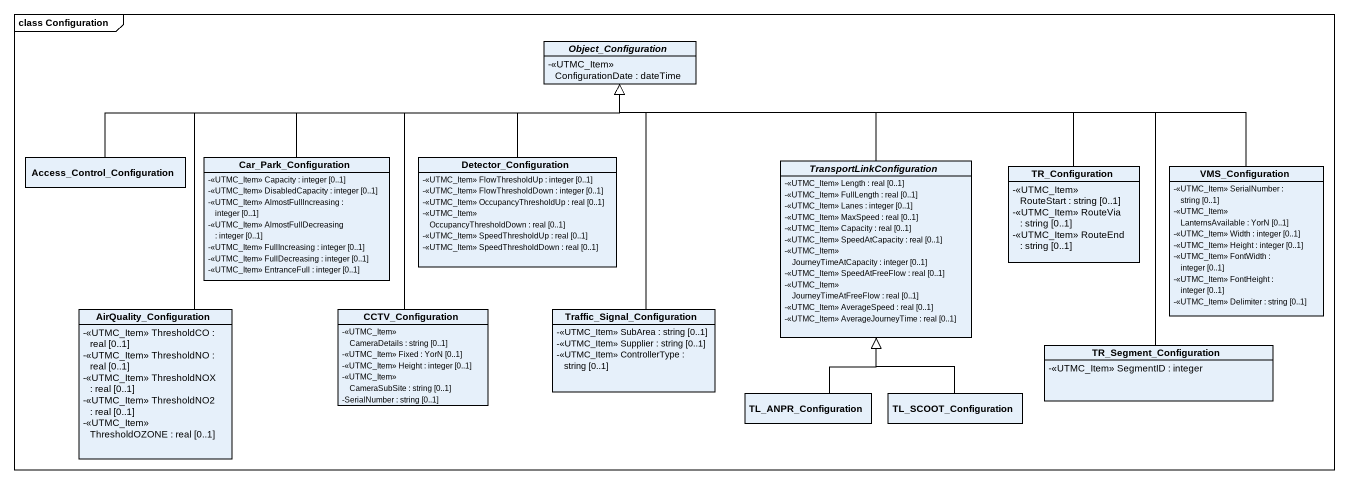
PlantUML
@startuml
mainframe class Configuration
hide circle
hide empty members
skinparam classAttributeIconSize 0
abstract class Object_Configuration {
  -<<UTMC_Item>> ConfigurationDate : dateTime
}
class Access_Control_Configuration
class Car_Park_Configuration {
  -<<UTMC_Item>> Capacity : integer [0..1]
  -<<UTMC_Item>> DisabledCapacity : integer [0..1]
  -<<UTMC_Item>> AlmostFullIncreasing : integer [0..1]
  -<<UTMC_Item>> AlmostFullDecreasing : integer [0..1]
  -<<UTMC_Item>> FullIncreasing : integer [0..1]
  -<<UTMC_Item>> FullDecreasing : integer [0..1]
  -<<UTMC_Item>> EntranceFull : integer [0..1]
}
class Detector_Configuration {
  -<<UTMC_Item>> FlowThresholdUp : integer [0..1]
  -<<UTMC_Item>> FlowThresholdDown : integer [0..1]
  -<<UTMC_Item>> OccupancyThresholdUp : real [0..1]
  -<<UTMC_Item>> OccupancyThresholdDown : real [0..1]
  -<<UTMC_Item>> SpeedThresholdUp : real [0..1]
  -<<UTMC_Item>> SpeedThresholdDown : real [0..1]
}
abstract class TransportLinkConfiguration {
  -<<UTMC_Item>> Length : real [0..1]
  -<<UTMC_Item>> FullLength : real [0..1]
  -<<UTMC_Item>> Lanes : integer [0..1]
  -<<UTMC_Item>> MaxSpeed : real [0..1]
  -<<UTMC_Item>> Capacity : real [0..1]
  -<<UTMC_Item>> SpeedAtCapacity : real [0..1]
  -<<UTMC_Item>> JourneyTimeAtCapacity : integer [0..1]
  -<<UTMC_Item>> SpeedAtFreeFlow : real [0..1]
  -<<UTMC_Item>> JourneyTimeAtFreeFlow : real [0..1]
  -<<UTMC_Item>> AverageSpeed : real [0..1]
  -<<UTMC_Item>> AverageJourneyTime : real [0..1]
}
class TR_Configuration {
  -<<UTMC_Item>> RouteStart : string [0..1]
  -<<UTMC_Item>> RouteVia : string [0..1]
  -<<UTMC_Item>> RouteEnd : string [0..1]
}
class VMS_Configuration {
  -<<UTMC_Item>> SerialNumber : string [0..1]
  -<<UTMC_Item>> LanternsAvailable : YorN [0..1]
  -<<UTMC_Item>> Width : integer [0..1]
  -<<UTMC_Item>> Height : integer [0..1]
  -<<UTMC_Item>> FontWidth : integer [0..1]
  -<<UTMC_Item>> FontHeight : integer [0..1]
  -<<UTMC_Item>> Delimiter : string [0..1]
}
class AirQuality_Configuration {
  -<<UTMC_Item>> ThresholdCO : real [0..1]
  -<<UTMC_Item>> ThresholdNO : real [0..1]
  -<<UTMC_Item>> ThresholdNOX : real [0..1]
  -<<UTMC_Item>> ThresholdNO2 : real [0..1]
  -<<UTMC_Item>> ThresholdOZONE : real [0..1]
}
class CCTV_Configuration {
  -<<UTMC_Item>> CameraDetails : string [0..1]
  -<<UTMC_Item>> Fixed : YorN [0..1]
  -<<UTMC_Item>> Height : integer [0..1]
  -<<UTMC_Item>> CameraSubSite : string [0..1]
  -SerialNumber : string [0..1]
}
class Traffic_Signal_Configuration {
  -<<UTMC_Item>> SubArea : string [0..1]
  -<<UTMC_Item>> Supplier : string [0..1]
  -<<UTMC_Item>> ControllerType : string [0..1]
}
class TR_Segment_Configuration {
  -<<UTMC_Item>> SegmentID : integer
}
class TL_ANPR_Configuration
class TL_SCOOT_Configuration
Access_Control_Configuration -right-|> Object_Configuration
Car_Park_Configuration -right-|> Object_Configuration
Detector_Configuration -up-|> Object_Configuration
TransportLinkConfiguration -up-|> Object_Configuration
TR_Configuration -left-|> Object_Configuration
VMS_Configuration -left-|> Object_Configuration
AirQuality_Configuration -up-|> Object_Configuration
CCTV_Configuration -up-|> Object_Configuration
Traffic_Signal_Configuration -up-|> Object_Configuration
TR_Segment_Configuration -left-|> Object_Configuration
TL_ANPR_Configuration -up-|> TransportLinkConfiguration
TL_SCOOT_Configuration -up-|> TransportLinkConfiguration
@enduml
